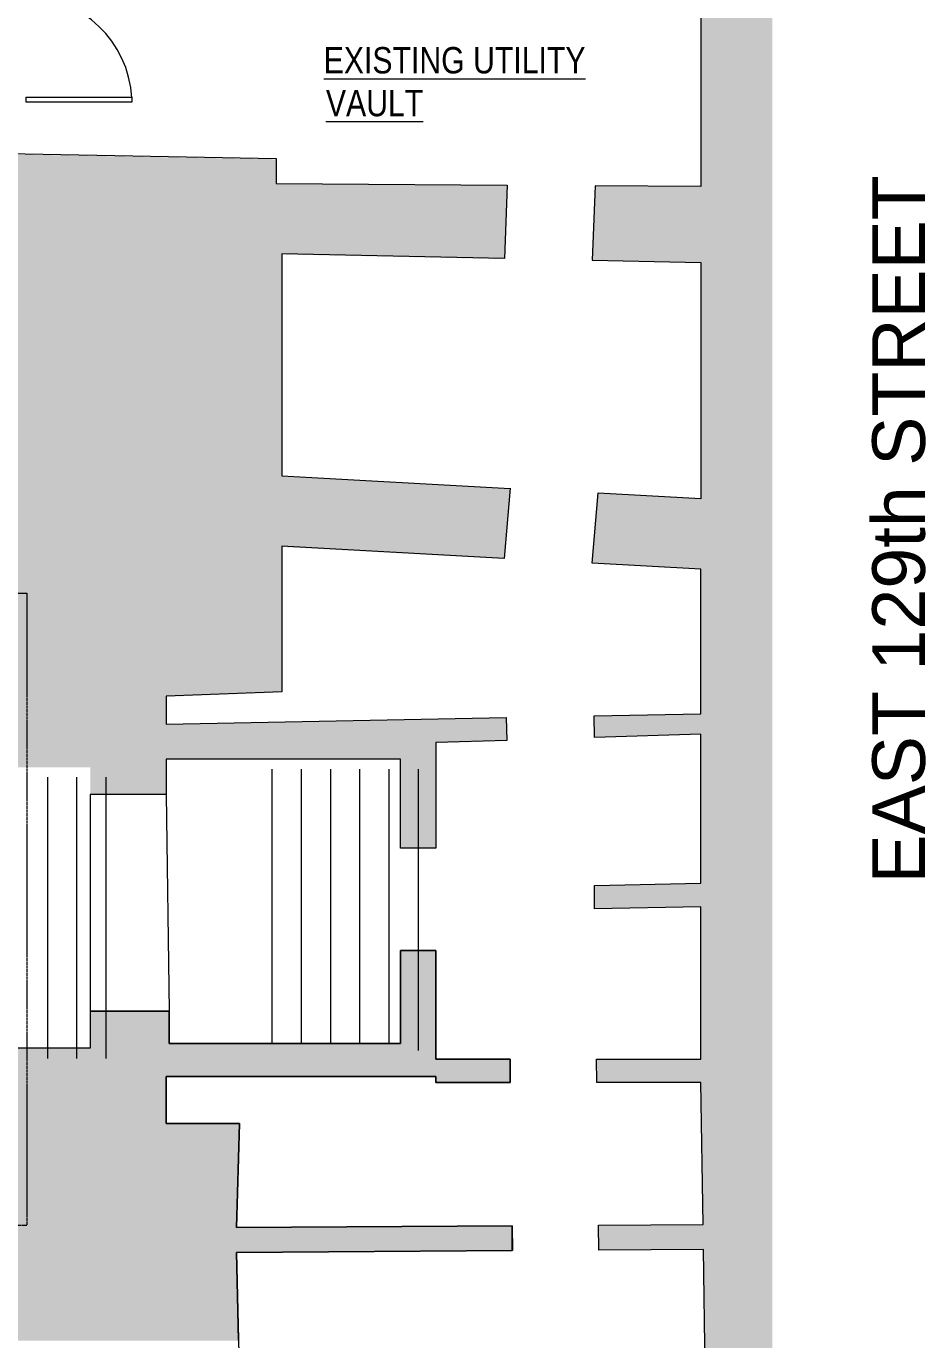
# Model space of a CAD drawing. Header units: inches. Extents: x 891 to 14187, y -1169 to 3232.
# Drawn here: x 3393.1 to 3700.1, y 1751.6 to 2199.9 of the extents above; entities that cross this region are included whole.
import ezdxf

# ---------------------------------------------------------------- set-up
doc = ezdxf.new("R2010")
doc.units = ezdxf.units.IN
doc.header["$MEASUREMENT"] = 0
doc.linetypes.add('IMPORT-IMPORT-HIDDEN2', pattern=[0.1875, 0.125, -0.0625])
doc.linetypes.add('IMPORT-IMPORT-PHANTOM2', pattern=[1.25, 0.625, -0.125, 0.125, -0.125, 0.125, -0.125])
for name, color, linetype, lineweight in [('A-ANNO-RM TAG', 7, 'Continuous', 9), ('A-DOOR', 7, 'Continuous', 9), ('A-Hatch', 7, 'Continuous', 9), ('A-STAIR-EX_G', 7, 'Continuous', 9), ('EX-EXT-CORE', 7, 'Continuous', 9), ('G-ANNO-TEXT', 7, 'Continuous', 9), ('WALL TYPE', 7, 'IMPORT-IMPORT-PHANTOM2', 9)]:
    doc.layers.add(name, color=color, linetype=linetype, lineweight=lineweight)
doc.styles.add('Arial Narrow', font='ARIALN.TTF', dxfattribs={"height": 8.999982})
doc.styles.add('Arial_3', font='arial.ttf', dxfattribs={"height": 18})

msp = doc.modelspace()

# ---------------------------------------------------------------- hatches: boundary and pattern name
at = {"layer": 'A-Hatch'}
h = msp.add_hatch(color=9, dxfattribs=at)
h.paths.add_polyline_path([(902.98, 1392.82), (1989.97, 1392.82), (1989.97, 1512.82), (1996.97, 1512.82), (1996.97, 1539.9), (1996, 1539.9), (1996, 1644.32), (2009.46, 1644.32), (2009.46, 1668.07), (2006.46, 1668.07), (1997.97, 1676.55), (1997.97, 1680.58), (1997.87, 1680.58), (1997.87, 1684.89), (1989.97, 1684.89), (1989.97, 1680.82), (1952.41, 1680.82), (1952.41, 1656.82), (1958.41, 1656.82), (1958.41, 1633.82), (1984.41, 1633.82), (1982.41, 1561.82), (1952.41, 1561.82), (1952.41, 1496.82), (1960.41, 1496.82), (1960.41, 1426.82), (1759.1, 1426.82), (1758.63, 1426.43), (1758.31, 1426.82), (1618.55, 1426.82), (1618.55, 1417.82), (923.48, 1417.82), (923.48, 1659.82), (1020.74, 1659.82), (1020.74, 2639.14), (992.98, 2639.14), (992.98, 1680.82), (902.98, 1680.82)])
h.paths.add_polyline_path([(3252.83, 1512.82), (3414.94, 1512.82), (3414.94, 1648.82), (3485.94, 1648.82), (3485.94, 1617.82), (3590.94, 1617.82), (3590.94, 1648.82), (3647.76, 1648.82), (3647.76, 2678.99), (3563.76, 2678.99), (3563.76, 2801.87), (3653.76, 2801.87), (3653.76, 2933.87), (3525.76, 2933.87), (3525.76, 2891.87), (3542.76, 2891.87), (3542.76, 2901.87), (3622.76, 2901.87), (3622.76, 2843.87), (3525.76, 2843.87), (3525.76, 2801.87), (3439.74, 2801.87), (3439.74, 2712.4), (3384.94, 2712.4), (3384.94, 2679.34), (3298.58, 2679.32), (3298.58, 2671.34), (3331.58, 2671.34), (3331.58, 2643.73), (3387.6, 2643.73), (3387.6, 2602.12), (3410.69, 2602.12), (3410.69, 2506.12), (3385.6, 2506.12), (3385.6, 2213.73), (3478.36, 2213.73), (3478.36, 2221.26), (3556.25, 2221.26), (3556.25, 2247.26), (3478.36, 2247.26), (3478.36, 2320.26), (3556.25, 2320.26), (3556.25, 2345.26), (3478.36, 2345.26), (3478.36, 2420.26), (3574.37, 2420.26), (3574.37, 2445.26), (3478.36, 2445.26), (3478.36, 2479.57), (3439.74, 2479.57), (3439.74, 2493.26), (3578.02, 2493.26), (3578.02, 2505.26), (3439.74, 2505.26), (3439.74, 2601.26), (3530.8, 2601.26), (3530.8, 2613.26), (3491.98, 2613.26), (3491.98, 2699.77), (3544.98, 2699.77), (3544.98, 2656.26), (3623.39, 2656.26), (3623.36, 2505.26), (3614.02, 2505.26), (3614.02, 2493.26), (3623.36, 2493.26), (3623.2, 2445.26), (3604.37, 2445.26), (3604.37, 2420.26), (3623.36, 2420.26), (3623.36, 2345.26), (3586.25, 2345.26), (3586.25, 2320.26), (3623.36, 2320.26), (3623.36, 2247.26), (3586.25, 2247.26), (3586.25, 2221.26), (3623.36, 2221.26), (3623.36, 2145.26), (3587.2, 2145.51), (3586.28, 2120.04), (3623.36, 2119.26), (3623.36, 2038.66), (3588.24, 2040.57), (3586.25, 2016.68), (3623.36, 2014.66), (3623.36, 1965.26), (3586.93, 1964.56), (3587.07, 1957.11), (3623.36, 1958.25), (3623.36, 1907.41), (3586.97, 1906.63), (3587.07, 1898.63), (3623.36, 1899.41), (3623.36, 1847.41), (3587.7, 1847.41), (3587.79, 1839.41), (3623.36, 1839.41), (3624.09, 1790.91), (3588.39, 1790.68), (3588.49, 1782.18), (3624.22, 1782.41), (3624.9, 1737.92), (3589.04, 1737.24), (3589.14, 1728.74), (3625.03, 1729.42), (3625.85, 1675.41), (3559.85, 1675.41), (3559.85, 1650.41), (3513.85, 1647.41), (3513.85, 1675.41), (3465.85, 1675.41), (3465.85, 1678.32), (3386.6, 1678.32), (3386.6, 1539.9), (3252.83, 1539.9)])
h.paths.add_polyline_path([(3386.6, 1751.32), (3465.5, 1751.32), (3464.85, 1781.41), (3558.94, 1782), (3558.89, 1790.5), (3464.85, 1789.91), (3465.85, 1825.41), (3440.85, 1825.41), (3440.85, 1841.41), (3532.85, 1841.41), (3532.85, 1839.41), (3558.2, 1839.41), (3558.2, 1847.41), (3532.85, 1847.41), (3532.85, 1884.41), (3520.85, 1884.41), (3520.85, 1852.74), (3441.85, 1852.74), (3441.85, 1863.74), (3414.94, 1863.74), (3414.94, 1851.12), (3386.6, 1851.12), (3386.6, 1812.64), (3330.6, 1812.64), (3330.6, 1774.05), (3386.6, 1774.05)])
h.paths.add_polyline_path([(1020.74, 2639.04), (1020.74, 3214.97), (1056.98, 3214.97), (1056.98, 3232.36), (992.98, 3232.36), (992.98, 2639.04)])
msp.add_hatch(color=9, dxfattribs=at).paths.add_polyline_path([(3532.85, 1919.21), (3532.85, 1955.21), (3557.09, 1955.97), (3556.93, 1963.78), (3440.85, 1961.55), (3440.85, 1971.05), (3480.36, 1972.56), (3480.37, 2022.22), (3556.25, 2018.11), (3558.24, 2042), (3480.36, 2046.22), (3480.36, 2122.06), (3556.3, 2120.47), (3557.27, 2145.52), (3478.36, 2146.06), (3478.36, 2154.54), (3386.6, 2156.21), (3386.6, 1946.92), (3414.94, 1946.92), (3414.94, 1937.54), (3440.85, 1937.54), (3440.85, 1949.55), (3520.85, 1949.55), (3520.85, 1919.21)])

# ---------------------------------------------------------------- linework, layer by layer
at = {"layer": 'A-DOOR', "color": 8, "flags": 128}
msp.add_lwpolyline([(3393.1, 2175.78), (3429.1, 2175.78), (3429.1, 2174.03), (3393.1, 2174.03)], close=True, dxfattribs=at)
at = {"layer": 'A-DOOR', "color": 55, "lineweight": 13, "flags": 128}
msp.add_lwpolyline([(3393.1, 2175.78), (3429.1, 2175.78), (3429.1, 2174.03), (3393.1, 2174.03)], close=True, dxfattribs=at)
at = {"layer": 'A-DOOR', "color": 8}
msp.add_arc((3392.65, 2173.54), 36.5, 3.1299, 89.2953, dxfattribs=at)
at = {"layer": 'A-STAIR-EX_G', "color": 8, "linetype": 'IMPORT-IMPORT-HIDDEN2'}
for p, q in [((3476.87, 1946.32), (3476.87, 1852.74)), ((3486.87, 1946.32), (3486.87, 1852.74)), ((3496.87, 1946.32), (3496.87, 1852.74)), ((3506.87, 1946.32), (3506.87, 1852.74)), ((3516.87, 1946.32), (3516.87, 1852.74)), ((3526.87, 1946.32), (3526.87, 1850.32))]:
    msp.add_line(p, q, dxfattribs=at)
at = {"layer": 'A-STAIR-EX_G', "color": 8}
for p, q in [((3400.29, 1943.64), (3400.29, 1847.64)), ((3410.29, 1943.64), (3410.29, 1847.64)), ((3420.29, 1943.64), (3420.29, 1847.64))]:
    msp.add_line(p, q, dxfattribs=at)
at = {"layer": 'EX-EXT-CORE', "color": 8}
for p, q in [((3623.36, 2221.26), (3623.36, 2145.26)), ((3386.6, 2156.46), (3478.36, 2154.74)), ((3478.36, 2154.74), (3478.36, 2146.26)), ((3478.36, 2146.26), (3557.27, 2145.72)), ((3557.27, 2145.72), (3556.3, 2120.67)), ((3587.26, 2145.51), (3586.28, 2120.04)), ((3623.36, 2145.26), (3587.26, 2145.51)), ((3556.3, 2120.67), (3480.36, 2122.26)), ((3480.36, 2122.26), (3480.36, 2046.42)), ((3586.28, 2120.04), (3623.36, 2119.26)), ((3623.36, 2119.26), (3623.36, 2038.66)), ((3480.36, 2046.42), (3558.24, 2042.19)), ((3558.25, 2042.3), (3556.25, 2018.3)), ((3586.25, 2016.68), (3588.25, 2040.68)), ((3623.36, 2038.66), (3588.24, 2040.57)), ((3556.25, 2018.3), (3480.36, 2022.42)), ((3480.36, 2022.42), (3480.36, 1972.76)), ((3623.36, 2014.66), (3586.25, 2016.68)), ((3623.36, 1965.26), (3623.36, 2014.66)), ((3480.36, 1972.76), (3440.85, 1971.24)), ((3440.85, 1971.24), (3440.85, 1961.74)), ((3440.85, 1961.74), (3556.93, 1963.98)), ((3556.93, 1963.98), (3557.09, 1956.17)), ((3586.93, 1964.56), (3623.36, 1965.26)), ((3587.07, 1957.11), (3586.93, 1964.56)), ((3557.09, 1956.17), (3532.85, 1955.41)), ((3532.85, 1955.41), (3532.85, 1919.41)), ((3623.36, 1958.25), (3587.07, 1957.11)), ((3623.36, 1907.41), (3623.36, 1958.25)), ((3520.85, 1949.74), (3440.85, 1949.74)), ((3440.85, 1949.74), (3440.85, 1937.74)), ((3520.85, 1919.41), (3520.85, 1949.74)), ((3440.85, 1937.74), (3414.85, 1937.74)), ((3414.85, 1937.74), (3414.85, 1863.74)), ((3440.84, 1937.74), (3441.85, 1863.74)), ((3532.85, 1919.41), (3520.85, 1919.41)), ((3586.97, 1906.63), (3623.36, 1907.41)), ((3587.07, 1898.63), (3586.97, 1906.63)), ((3623.36, 1899.41), (3587.07, 1898.63)), ((3623.36, 1847.41), (3623.36, 1899.41)), ((3532.85, 1884.41), (3520.85, 1884.41)), ((3520.85, 1884.41), (3520.85, 1852.74)), ((3520.85, 1852.74), (3520.85, 1884.41)), ((3520.85, 1884.41), (3532.85, 1884.41)), ((3532.85, 1847.41), (3532.85, 1884.41)), ((3532.85, 1884.41), (3532.85, 1847.41)), ((3414.85, 1863.74), (3441.85, 1863.74)), ((3441.85, 1863.74), (3414.94, 1863.74)), ((3414.94, 1863.74), (3414.94, 1851.12)), ((3441.85, 1852.74), (3441.85, 1863.74)), ((3441.85, 1863.74), (3441.85, 1852.74)), ((3520.85, 1852.74), (3441.85, 1852.74)), ((3441.85, 1852.74), (3520.85, 1852.74)), ((3414.94, 1851.12), (3386.6, 1851.12)), ((3558.2, 1847.41), (3532.85, 1847.41)), ((3532.85, 1847.41), (3558.2, 1847.41)), ((3558.2, 1839.41), (3558.2, 1847.41)), ((3558.2, 1847.41), (3558.29, 1839.41)), ((3587.79, 1839.41), (3587.7, 1847.41)), ((3587.7, 1847.41), (3623.36, 1847.41)), ((3440.85, 1825.41), (3440.85, 1841.41)), ((3440.85, 1841.41), (3532.85, 1841.41)), ((3532.85, 1841.41), (3440.85, 1841.41)), ((3440.85, 1841.41), (3440.85, 1825.41)), ((3532.85, 1841.41), (3532.85, 1839.41)), ((3532.85, 1839.41), (3532.85, 1841.41)), ((3532.85, 1839.41), (3558.2, 1839.41)), ((3558.29, 1839.41), (3532.85, 1839.41)), ((3623.36, 1839.41), (3587.79, 1839.41)), ((3624.09, 1790.91), (3623.36, 1839.41)), ((3465.85, 1825.41), (3440.85, 1825.41)), ((3440.85, 1825.41), (3465.85, 1825.41)), ((3464.85, 1789.91), (3465.85, 1825.41)), ((3465.85, 1825.41), (3464.85, 1789.91)), ((3558.89, 1790.5), (3464.85, 1789.91)), ((3464.85, 1789.91), (3558.89, 1790.5)), ((3558.94, 1782), (3558.89, 1790.5)), ((3558.89, 1790.5), (3558.99, 1782)), ((3588.39, 1790.68), (3624.09, 1790.91)), ((3588.49, 1782.18), (3588.39, 1790.68)), ((3464.85, 1781.41), (3558.94, 1782)), ((3558.99, 1782), (3464.85, 1781.41)), ((3465.5, 1751.32), (3464.85, 1781.41)), ((3464.85, 1781.41), (3465.85, 1734.91)), ((3624.22, 1782.41), (3588.49, 1782.18)), ((3624.9, 1737.92), (3624.22, 1782.41))]:
    msp.add_line(p, q, dxfattribs=at)
at = {"layer": 'WALL TYPE', "color": 8}
for p, q in [((3235.34, 2006.38), (3393.29, 2006.38)), ((3393.29, 2006.38), (3393.29, 1790.55)), ((3393.29, 1790.55), (3235.34, 1790.55))]:
    msp.add_line(p, q, dxfattribs=at)

# ---------------------------------------------------------------- texts
at = {"layer": 'A-ANNO-RM TAG', "style": 'Arial Narrow'}
for s, p in [('%%UEXISTING UTILITY', (3494.6, 2183.84)), ('%%UVAULT', (3495.36, 2169.22))]:
    msp.add_text(s, height=9, dxfattribs=at).set_placement(p)
at = {"layer": 'G-ANNO-TEXT', "style": 'Arial_3'}
msp.add_text('EAST 129th STREET', height=18, rotation=90, dxfattribs=at).set_placement((3699.81, 1907.33))

doc.saveas('drawing.dxf')
